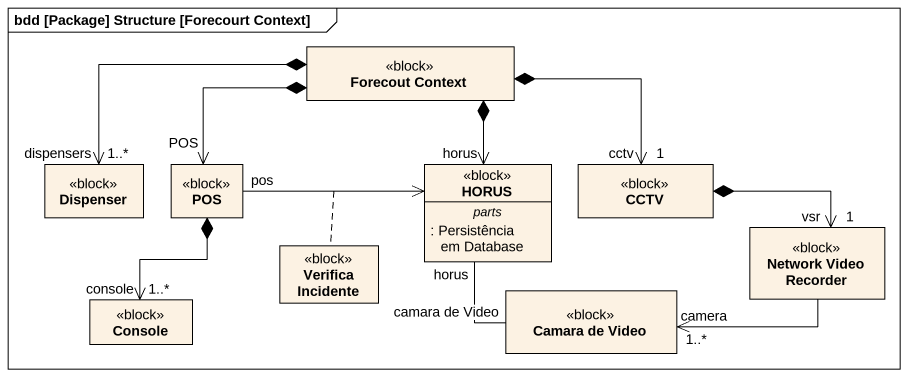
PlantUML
@startuml
mainframe bdd [Package] Structure [Forecourt Context]
hide circle
hide empty members
class "Forecout Context" as Forecout_Context <<block>>
class Dispenser <<block>>
class POS <<block>>
class HORUS <<block>> {
  -- parts --
  : Persistência em Database
}
class CCTV <<block>>
class "Verifica Incidente" as Verifica_Incidente <<block>>
class "Network Video Recorder" as Network_Video_Recorder <<block>>
class Console <<block>>
class "Camara de Video" as Camara_de_Video <<block>>
Forecout_Context *-left-> "dispensers\n1..*" Dispenser
Forecout_Context *-left-> "POS" POS
Forecout_Context *--> "horus" HORUS
Forecout_Context *-right-> "cctv\n1" CCTV
POS "pos" -right-> HORUS
(POS, HORUS) .. Verifica_Incidente
POS *--> "console\n1..*" Console
HORUS "horus" -- "camara de Video" Camara_de_Video
CCTV *-right-> "vsr\n1" Network_Video_Recorder
Network_Video_Recorder -left-> "camera\n1..*" Camara_de_Video
@enduml
